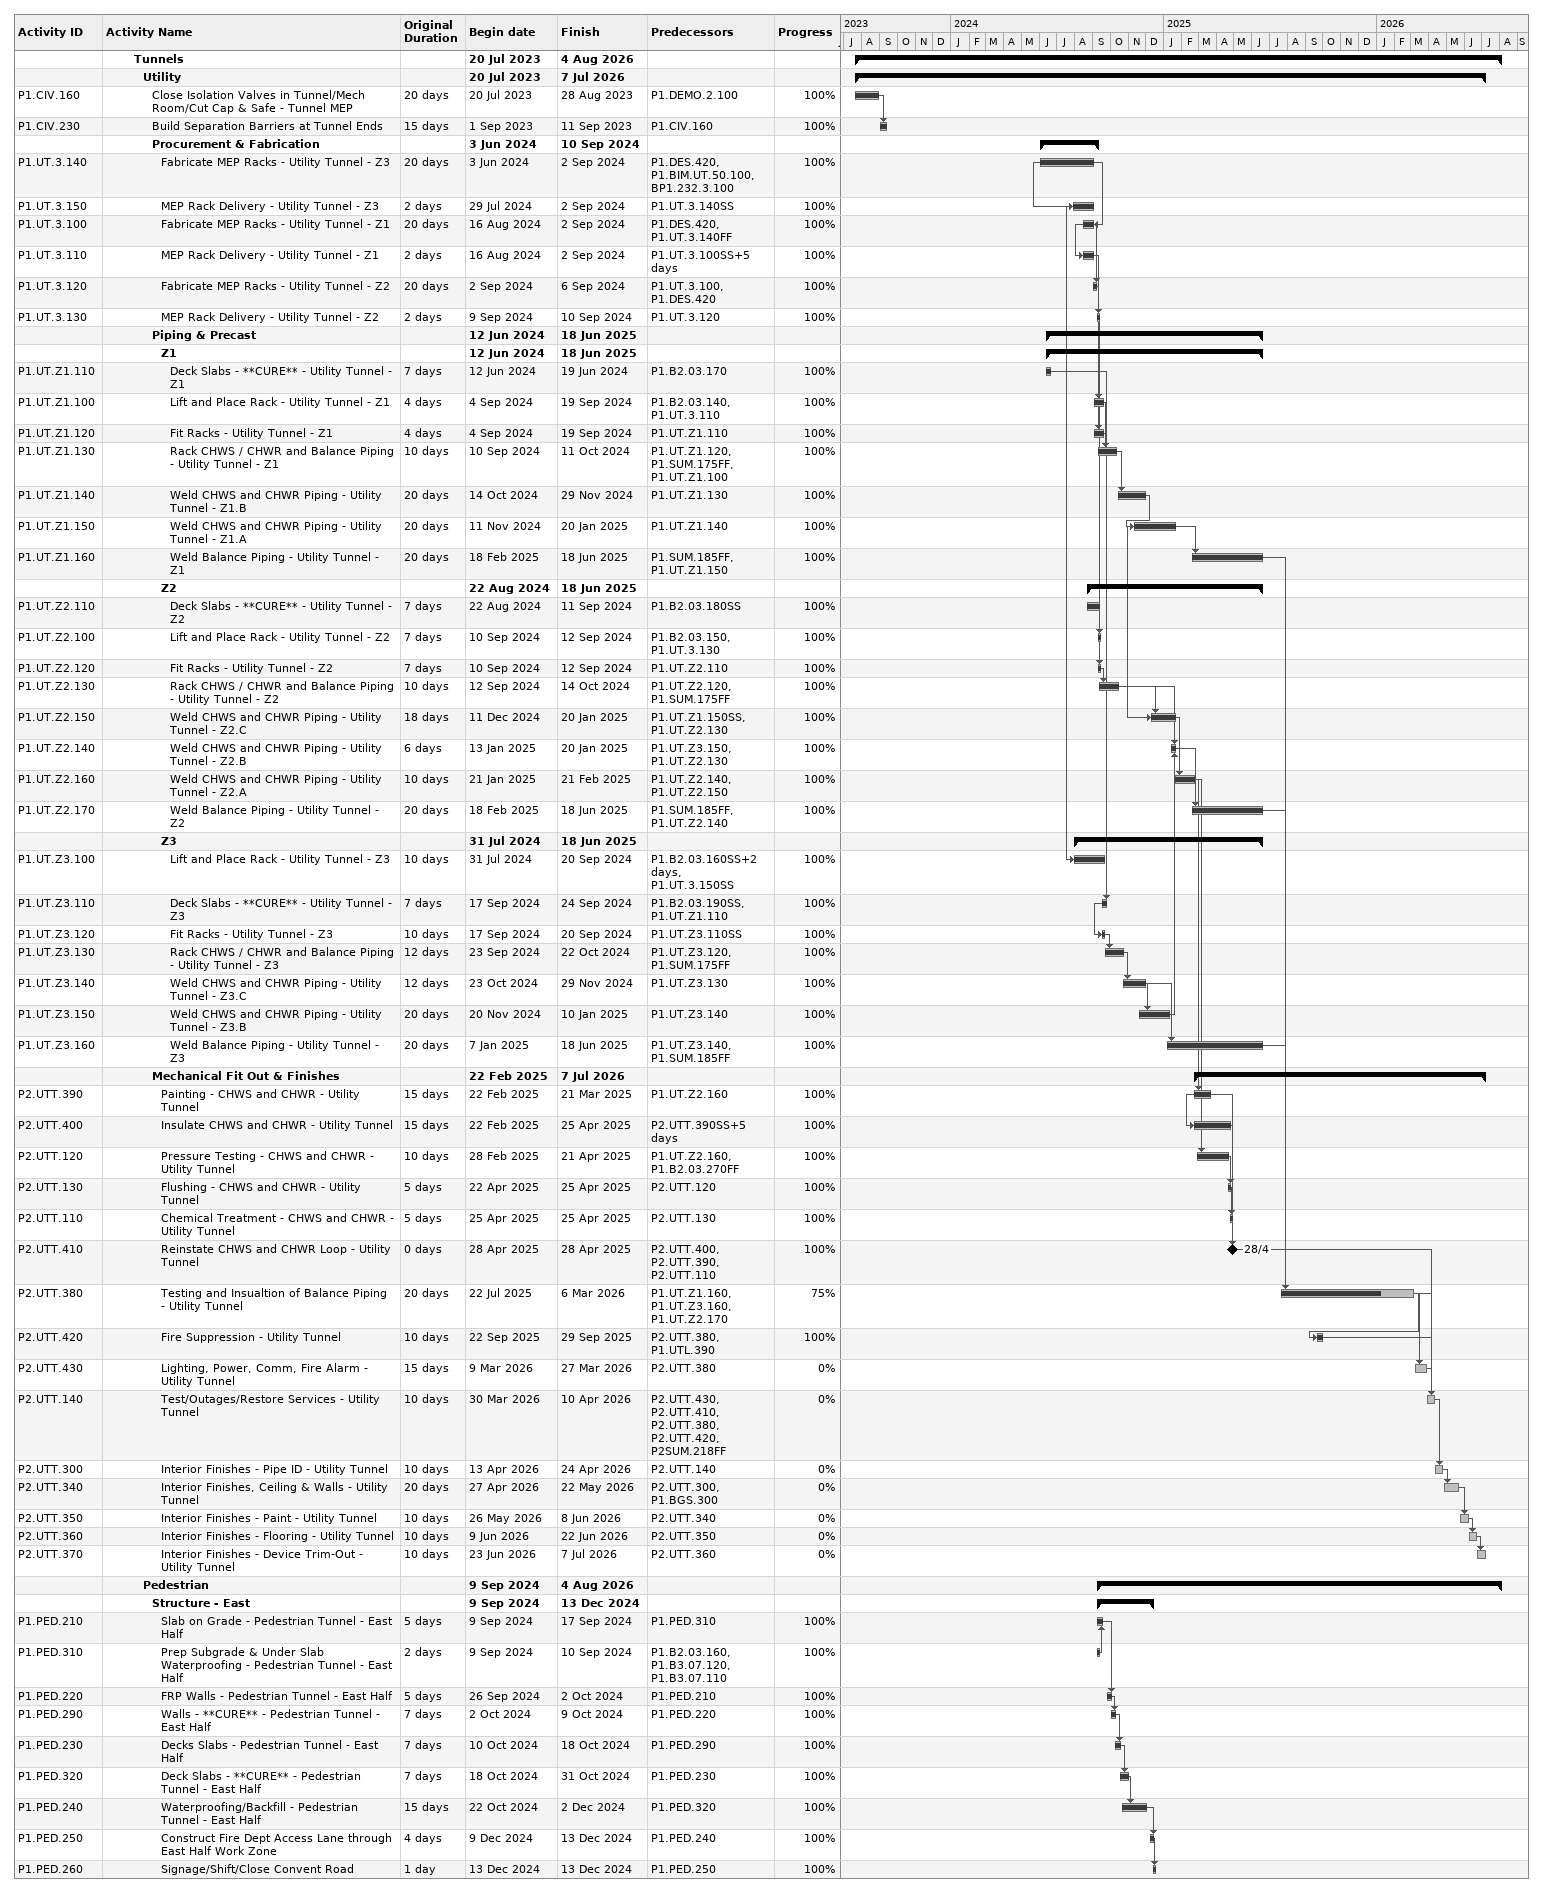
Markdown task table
| ID | Level | Task | Original duration | Start | Finish | Predecessors | % complete |
|---|---|---|---|---|---|---|---|
|  | 4 | **Tunnels** |  | 2023-07-20 | 2026-08-04 |  |  |
|  | 5 | **Utility** |  | 2023-07-20 | 2026-07-07 |  |  |
| P1.CIV.160 | 6 | Close Isolation Valves in Tunnel/Mech Room/Cut Cap & Safe - Tunnel MEP | 20d | 2023-07-20 | 2023-08-28 | P1.DEMO.2.100 | 100 |
| P1.CIV.230 | 6 | Build Separation Barriers at Tunnel Ends | 15d | 2023-09-01 | 2023-09-11 | P1.CIV.160 | 100 |
|  | 6 | **Procurement & Fabrication** |  | 2024-06-03 | 2024-09-10 |  |  |
| P1.UT.3.140 | 7 | Fabricate MEP Racks - Utility Tunnel - Z3 | 20d | 2024-06-03 | 2024-09-02 | P1.DES.420, P1.BIM.UT.50.100, BP1.232.3.100 | 100 |
| P1.UT.3.150 | 7 | MEP Rack Delivery - Utility Tunnel - Z3 | 2d | 2024-07-29 | 2024-09-02 | P1.UT.3.140SS | 100 |
| P1.UT.3.100 | 7 | Fabricate MEP Racks - Utility Tunnel - Z1 | 20d | 2024-08-16 | 2024-09-02 | P1.DES.420, P1.UT.3.140FF | 100 |
| P1.UT.3.110 | 7 | MEP Rack Delivery - Utility Tunnel - Z1 | 2d | 2024-08-16 | 2024-09-02 | P1.UT.3.100SS+5d | 100 |
| P1.UT.3.120 | 7 | Fabricate MEP Racks - Utility Tunnel - Z2 | 20d | 2024-09-02 | 2024-09-06 | P1.UT.3.100, P1.DES.420 | 100 |
| P1.UT.3.130 | 7 | MEP Rack Delivery - Utility Tunnel - Z2 | 2d | 2024-09-09 | 2024-09-10 | P1.UT.3.120 | 100 |
|  | 6 | **Piping & Precast** |  | 2024-06-12 | 2025-06-18 |  |  |
|  | 7 | **Z1** |  | 2024-06-12 | 2025-06-18 |  |  |
| P1.UT.Z1.110 | 8 | Deck Slabs - **CURE** - Utility Tunnel - Z1 | 7d | 2024-06-12 | 2024-06-19 | P1.B2.03.170 | 100 |
| P1.UT.Z1.100 | 8 | Lift and Place Rack - Utility Tunnel - Z1 | 4d | 2024-09-04 | 2024-09-19 | P1.B2.03.140, P1.UT.3.110 | 100 |
| P1.UT.Z1.120 | 8 | Fit Racks - Utility Tunnel - Z1 | 4d | 2024-09-04 | 2024-09-19 | P1.UT.Z1.110 | 100 |
| P1.UT.Z1.130 | 8 | Rack CHWS / CHWR and Balance Piping - Utility Tunnel - Z1 | 10d | 2024-09-10 | 2024-10-11 | P1.UT.Z1.120, P1.SUM.175FF, P1.UT.Z1.100 | 100 |
| P1.UT.Z1.140 | 8 | Weld CHWS and CHWR Piping - Utility Tunnel - Z1.B | 20d | 2024-10-14 | 2024-11-29 | P1.UT.Z1.130 | 100 |
| P1.UT.Z1.150 | 8 | Weld CHWS and CHWR Piping - Utility Tunnel - Z1.A | 20d | 2024-11-11 | 2025-01-20 | P1.UT.Z1.140 | 100 |
| P1.UT.Z1.160 | 8 | Weld Balance Piping - Utility Tunnel - Z1 | 20d | 2025-02-18 | 2025-06-18 | P1.SUM.185FF, P1.UT.Z1.150 | 100 |
|  | 7 | **Z2** |  | 2024-08-22 | 2025-06-18 |  |  |
| P1.UT.Z2.110 | 8 | Deck Slabs - **CURE** - Utility Tunnel - Z2 | 7d | 2024-08-22 | 2024-09-11 | P1.B2.03.180SS | 100 |
| P1.UT.Z2.100 | 8 | Lift and Place Rack - Utility Tunnel - Z2 | 7d | 2024-09-10 | 2024-09-12 | P1.B2.03.150, P1.UT.3.130 | 100 |
| P1.UT.Z2.120 | 8 | Fit Racks - Utility Tunnel - Z2 | 7d | 2024-09-10 | 2024-09-12 | P1.UT.Z2.110 | 100 |
| P1.UT.Z2.130 | 8 | Rack CHWS / CHWR and Balance Piping - Utility Tunnel - Z2 | 10d | 2024-09-12 | 2024-10-14 | P1.UT.Z2.120, P1.SUM.175FF | 100 |
| P1.UT.Z2.150 | 8 | Weld CHWS and CHWR Piping - Utility Tunnel - Z2.C | 18d | 2024-12-11 | 2025-01-20 | P1.UT.Z1.150SS, P1.UT.Z2.130 | 100 |
| P1.UT.Z2.140 | 8 | Weld CHWS and CHWR Piping - Utility Tunnel - Z2.B | 6d | 2025-01-13 | 2025-01-20 | P1.UT.Z3.150, P1.UT.Z2.130 | 100 |
| P1.UT.Z2.160 | 8 | Weld CHWS and CHWR Piping - Utility Tunnel - Z2.A | 10d | 2025-01-21 | 2025-02-21 | P1.UT.Z2.140, P1.UT.Z2.150 | 100 |
| P1.UT.Z2.170 | 8 | Weld Balance Piping - Utility Tunnel - Z2 | 20d | 2025-02-18 | 2025-06-18 | P1.SUM.185FF, P1.UT.Z2.140 | 100 |
|  | 7 | **Z3** |  | 2024-07-31 | 2025-06-18 |  |  |
| P1.UT.Z3.100 | 8 | Lift and Place Rack - Utility Tunnel - Z3 | 10d | 2024-07-31 | 2024-09-20 | P1.B2.03.160SS+2d, P1.UT.3.150SS | 100 |
| P1.UT.Z3.110 | 8 | Deck Slabs - **CURE** - Utility Tunnel - Z3 | 7d | 2024-09-17 | 2024-09-24 | P1.B2.03.190SS, P1.UT.Z1.110 | 100 |
| P1.UT.Z3.120 | 8 | Fit Racks - Utility Tunnel - Z3 | 10d | 2024-09-17 | 2024-09-20 | P1.UT.Z3.110SS | 100 |
| P1.UT.Z3.130 | 8 | Rack CHWS / CHWR and Balance Piping - Utility Tunnel - Z3 | 12d | 2024-09-23 | 2024-10-22 | P1.UT.Z3.120, P1.SUM.175FF | 100 |
| P1.UT.Z3.140 | 8 | Weld CHWS and CHWR Piping - Utility Tunnel - Z3.C | 12d | 2024-10-23 | 2024-11-29 | P1.UT.Z3.130 | 100 |
| P1.UT.Z3.150 | 8 | Weld CHWS and CHWR Piping - Utility Tunnel - Z3.B | 20d | 2024-11-20 | 2025-01-10 | P1.UT.Z3.140 | 100 |
| P1.UT.Z3.160 | 8 | Weld Balance Piping - Utility Tunnel - Z3 | 20d | 2025-01-07 | 2025-06-18 | P1.UT.Z3.140, P1.SUM.185FF | 100 |
|  | 6 | **Mechanical Fit Out & Finishes** |  | 2025-02-22 | 2026-07-07 |  |  |
| P2.UTT.390 | 7 | Painting - CHWS and CHWR - Utility Tunnel | 15d | 2025-02-22 | 2025-03-21 | P1.UT.Z2.160 | 100 |
| P2.UTT.400 | 7 | Insulate CHWS and CHWR - Utility Tunnel | 15d | 2025-02-22 | 2025-04-25 | P2.UTT.390SS+5d | 100 |
| P2.UTT.120 | 7 | Pressure Testing - CHWS and CHWR - Utility Tunnel | 10d | 2025-02-28 | 2025-04-21 | P1.UT.Z2.160, P1.B2.03.270FF | 100 |
| P2.UTT.130 | 7 | Flushing - CHWS and CHWR - Utility Tunnel | 5d | 2025-04-22 | 2025-04-25 | P2.UTT.120 | 100 |
| P2.UTT.110 | 7 | Chemical Treatment - CHWS and CHWR - Utility Tunnel | 5d | 2025-04-25 | 2025-04-25 | P2.UTT.130 | 100 |
| P2.UTT.410 | 7 | Reinstate CHWS and CHWR Loop - Utility Tunnel | 0d | 2025-04-28 | 2025-04-28 | P2.UTT.400, P2.UTT.390, P2.UTT.110 | 100 |
| P2.UTT.380 | 7 | Testing and Insualtion of Balance Piping - Utility Tunnel | 20d | 2025-07-22 | 2026-03-06 | P1.UT.Z1.160, P1.UT.Z3.160, P1.UT.Z2.170 | 75 |
| P2.UTT.420 | 7 | Fire Suppression - Utility Tunnel | 10d | 2025-09-22 | 2025-09-29 | P2.UTT.380, P1.UTL.390 | 100 |
| P2.UTT.430 | 7 | Lighting, Power, Comm, Fire Alarm - Utility Tunnel | 15d | 2026-03-09 | 2026-03-27 | P2.UTT.380 | 0 |
| P2.UTT.140 | 7 | Test/Outages/Restore Services - Utility Tunnel | 10d | 2026-03-30 | 2026-04-10 | P2.UTT.430, P2.UTT.410, P2.UTT.380, P2.UTT.420, P2SUM.218FF | 0 |
| P2.UTT.300 | 7 | Interior Finishes - Pipe ID - Utility Tunnel | 10d | 2026-04-13 | 2026-04-24 | P2.UTT.140 | 0 |
| P2.UTT.340 | 7 | Interior Finishes, Ceiling & Walls - Utility Tunnel | 20d | 2026-04-27 | 2026-05-22 | P2.UTT.300, P1.BGS.300 | 0 |
| P2.UTT.350 | 7 | Interior Finishes - Paint - Utility Tunnel | 10d | 2026-05-26 | 2026-06-08 | P2.UTT.340 | 0 |
| P2.UTT.360 | 7 | Interior Finishes - Flooring - Utility Tunnel | 10d | 2026-06-09 | 2026-06-22 | P2.UTT.350 | 0 |
| P2.UTT.370 | 7 | Interior Finishes - Device Trim-Out - Utility Tunnel | 10d | 2026-06-23 | 2026-07-07 | P2.UTT.360 | 0 |
|  | 5 | **Pedestrian** |  | 2024-09-09 | 2026-08-04 |  |  |
|  | 6 | **Structure - East** |  | 2024-09-09 | 2024-12-13 |  |  |
| P1.PED.210 | 7 | Slab on Grade - Pedestrian Tunnel - East Half | 5d | 2024-09-09 | 2024-09-17 | P1.PED.310 | 100 |
| P1.PED.310 | 7 | Prep Subgrade & Under Slab Waterproofing - Pedestrian Tunnel - East Half | 2d | 2024-09-09 | 2024-09-10 | P1.B2.03.160, P1.B3.07.120, P1.B3.07.110 | 100 |
| P1.PED.220 | 7 | FRP Walls - Pedestrian Tunnel - East Half | 5d | 2024-09-26 | 2024-10-02 | P1.PED.210 | 100 |
| P1.PED.290 | 7 | Walls - **CURE** - Pedestrian Tunnel - East Half | 7d | 2024-10-02 | 2024-10-09 | P1.PED.220 | 100 |
| P1.PED.230 | 7 | Decks Slabs - Pedestrian Tunnel - East Half | 7d | 2024-10-10 | 2024-10-18 | P1.PED.290 | 100 |
| P1.PED.320 | 7 | Deck Slabs - **CURE** - Pedestrian Tunnel - East Half | 7d | 2024-10-18 | 2024-10-31 | P1.PED.230 | 100 |
| P1.PED.240 | 7 | Waterproofing/Backfill - Pedestrian Tunnel - East Half | 15d | 2024-10-22 | 2024-12-02 | P1.PED.320 | 100 |
| P1.PED.250 | 7 | Construct Fire Dept Access Lane through East Half Work Zone | 4d | 2024-12-09 | 2024-12-13 | P1.PED.240 | 100 |
| P1.PED.260 | 7 | Signage/Shift/Close Convent Road | 1d | 2024-12-13 | 2024-12-13 | P1.PED.250 | 100 |
